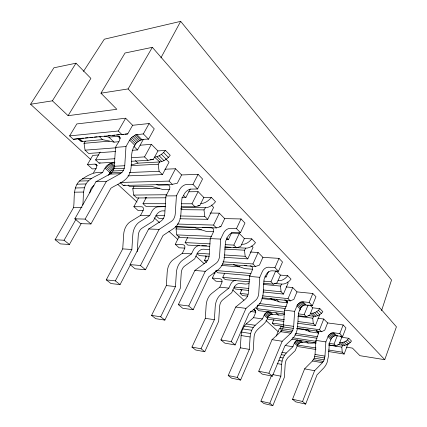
<?xml version="1.0" encoding="UTF-8"?>
<svg xmlns="http://www.w3.org/2000/svg" width="427" height="427" viewBox="0 0 427 427"><rect width="100%" height="100%" fill="white"/><g stroke="black" fill="none" stroke-linecap="round" stroke-linejoin="round"><path stroke-width="0.64" d="M312.313 305.689L304.958 305.006L302.642 305.951L300.757 307.824L298.468 313.012L297.64 326.191L297.112 329.868L296.028 333.327L294.459 336.343L292.5 338.707L284.9 345.865L272.383 376.171L268.903 373.251L282.199 341.264L290.851 333.209L292.794 330.274L293.68 326.361L294.625 311.368L297.56 304.648L300.603 302.151L302.908 301.777L309.148 302.471L312.313 305.689L315.953 296.744L312.826 293.493L297 291.897L292.714 287.552L286.159 286.923M317.864 318.27L323.757 319.022L327.616 322.929L343.137 324.963L345.95 327.888L342.641 336.524L335.435 335.643L333.199 336.497L331.411 338.275L329.324 343.276L328.539 355.776L327.066 362.598L325.646 365.517L323.874 367.844L317.01 374.933L305.668 404.091L295.676 401.844L292.538 399.25L304.611 368.853L312.457 360.97L314.219 358.146L315.03 354.447L315.916 340.383L318.328 333.941L318.345 332.857L317.528 331.096L318.355 331.907M305.668 404.091L302.551 401.476L314.587 370.705L322.401 362.715L324.157 359.849L324.963 356.113L325.86 341.894L328.534 335.414L331.437 333.06L333.679 332.766L339.796 333.631L342.641 336.524M137.216 251.733L138.284 235.288A8.46 6.442 -87.6 0 1 142.01 228.21L153.213 221.101L156.191 215.395A5.599 3.117 -46.9 0 1 162.319 210.869L164.737 210.895M156.725 184.672L158.518 185.163L167.614 184.96A6.058 3.288 -45.8 0 1 169.156 189.785L165.943 195.929L164.806 213.601A9.261 6.933 -89.8 0 1 160.883 221.175L148.665 229L130.064 264.612L135.103 268.791L145.5 269.741L163.029 235.507L173.752 228.429A17.219 12.714 -89.7 0 0 180.877 214.391L181.891 198.667L184.208 194.141A6.165 3.469 -45.2 0 1 191.024 189.102L197.52 188.99L202.563 179.004L198.091 174.36L181.614 174.942L175.513 168.756L164.907 169.22M209.203 249.555L203.177 249.203A5.284 3.245 -47 0 0 197.311 253.398L194.632 258.906L184.597 266.106A7.99 5.738 -84.6 0 0 181.251 272.933L180.253 288.455L164.859 320.095L155.748 318.681L151.564 315.404L166.338 285.578L167.219 271.924A14.481 10.52 -84.5 0 1 173.405 259.525L182.34 253.275L184.315 249.293A5.204 3.101 -47.5 0 0 182.879 244.719L175.246 244.297L179.255 236.307M197.52 188.99L192.983 184.379L186.482 184.528A6.208 3.453 -45.2 0 0 179.634 189.615L176.42 195.844L175.267 213.756A9.389 6.933 -89.7 0 1 171.339 221.437L159.111 229.379L140.462 265.509L130.064 264.612M151.564 315.404L160.68 316.786L175.476 286.581L176.362 272.762A14.651 10.515 -84.6 0 1 182.553 260.208L191.493 253.878L193.468 249.848A5.316 3.235 -47 0 1 199.361 245.621M202.27 227.522L211.317 227.81A5.69 3.443 -45.8 0 1 213.11 232.683L210.249 238.608L209.187 255.213A8.684 6.117 -86.2 0 1 205.697 262.504L194.872 270.435L178.353 304.627L182.777 308.294L193.159 309.714L208.707 276.867L218.197 269.704A16.135 11.198 -86.2 0 0 224.543 256.2L225.483 241.426L227.548 237.07A5.791 3.619 -45.1 0 1 234.049 232.432L240.481 232.667L244.975 223.043L241.031 218.95L224.709 218.619L219.323 213.164L210.068 213.041M248.968 283.645L245.706 284.078L239.739 283.496A5.007 3.331 -47.2 0 0 234.103 287.408L231.68 292.73L222.638 299.962A7.585 5.129 -82.8 0 0 219.611 306.549L218.672 321.248L204.779 351.725L195.705 350.023L191.963 347.087L205.302 318.35L206.134 305.422A13.749 9.421 -82.7 0 1 211.723 293.45L219.782 287.163L221.57 283.314A4.937 3.192 -47.8 0 0 219.958 278.746L212.368 278.03L215.432 271.524M191.963 347.087L201.042 348.763L214.391 319.668L215.224 306.591A13.904 9.405 -82.8 0 1 220.818 294.481L228.867 288.113L230.655 284.217A5.033 3.32 -47.2 0 1 235.288 280.342M240.481 232.667L236.489 228.605L230.046 228.402A5.823 3.608 -45.1 0 0 223.518 233.078L220.658 239.077L219.579 255.896A8.802 6.106 -86.2 0 1 216.089 263.288L205.27 271.337L188.739 306.004L178.353 304.627M284.281 314.544C279.007 316.85 271.668 311.4 267.809 316.962C266.437 325.79 254.615 327.76 254.076 336.748L253.19 350.7L240.572 380.078L231.573 378.162L228.205 375.52L240.326 347.808L241.106 335.526L241.623 332.105L242.701 328.891L244.26 326.111L246.192 323.965L253.499 317.677L255.127 313.957L255.549 311.849L254.903 310.183L253.376 309.415L255.597 311.454M250.083 265.813A5.37 3.549 -45.9 0 1 252.063 270.697L249.496 276.408L248.498 292.068A8.198 5.423 -84 0 1 245.365 299.092L235.704 307.056L220.919 339.903L224.842 343.148L235.133 344.925L249.037 313.386L257.497 306.202A15.217 9.917 -84.1 0 0 263.192 293.205L264.073 279.279L265.925 275.073A5.455 3.71 -45 0 1 272.138 270.787L278.473 271.289L282.509 262.013L279.007 258.378L262.904 257.342L258.116 252.485L250.147 252.015M240.572 380.078L237.209 377.42L249.325 349.377L250.11 336.967L250.628 333.503L251.706 330.252L253.264 327.445L255.197 325.267L262.488 318.905L264.697 314.085L266.443 312.345L268.54 311.486L271.631 314.379M278.473 271.289L274.929 267.686L268.583 267.211A5.487 3.704 -45 0 0 262.343 271.529L259.776 277.31L258.773 293.168A8.3 5.407 -84.1 0 1 255.64 300.277L246 308.358L231.226 341.643L235.133 344.925M272.383 376.171L262.226 374.132L258.73 371.234L272.047 339.652L280.731 331.71L282.674 328.811L283.565 324.942L284.499 310.119L287.168 303.453L286.971 301.355L285.663 300.021L287.04 301.371M300.389 342.539L297.736 344.701L295.174 350.69L287.713 357.874L285.989 360.532L285.199 364.023L284.361 377.303L272.842 405.65L269.811 403.243L280.859 376.192L281.606 364.38L282.082 361.077L283.069 357.949L284.489 355.221L286.245 353.081L292.885 346.745L294.368 343.105L295.671 341.178L297.582 339.913L300.389 342.539C305.241 341.84 310.194 344.189 315.137 342.684M81.178 223.636L69.414 244.479L60.426 243.908L55.099 239.728L73.577 207.554C74.816 198.774 72.606 188.142 79.331 181.08C86.174 176.111 93.801 171.286 102.624 172.476C104.732 167.758 108.533 162.111 114.527 163.034M82.795 205.029C83.655 198.011 82.56 190.399 86.024 183.941C89.601 177.84 97.009 176.079 102.624 172.476M132.621 125.282L127.721 133.918L73.289 139.293L69.606 135.893L76.817 123.931L125.65 118.22L132.621 125.282L149.135 123.526L154.254 128.842L148.537 139.202C143.291 138.791 137.43 140.248 134.863 145.276C128.559 154.067 133.998 166.156 128.687 175.508C124.919 182.206 116.87 184.224 110.86 188.27L90.93 223.962L80.607 223.636L74.821 218.837L95.958 181.731L109.867 174.12C112.627 172.487 114.046 169.354 114.303 166.247L115.53 147.374C116.544 144 121.263 140.595 119.619 136.768L117.959 136.277L108.885 137.12L104.22 136.149M95.958 181.731L106.35 181.422L120.297 173.704C123.077 172.038 124.492 168.852 124.748 165.719L125.992 146.562L129.637 140.099L131.665 137.457L135.621 134.804L143.344 133.923L148.537 139.202M130.475 264.644L120.056 284.601L110.967 283.549L106.264 279.861L122.725 248.893L123.665 234.434A15.319 11.801 -87.6 0 1 130.545 221.586L140.52 215.421L142.709 211.301A5.508 2.962 -47.3 0 0 141.508 206.748L133.864 206.7L138.631 197.85M106.264 279.861L115.349 280.87L131.858 249.491L132.802 234.845A15.511 11.812 -87.6 0 1 139.704 221.826L149.69 215.587L151.884 211.413A5.631 3.101 -46.8 0 1 158.033 206.849L165.308 206.615M89.835 192.828C90.076 189.924 91.442 187.015 94.015 185.494M381.551 310.691L391.543 280.005L180.674 21.35L104.316 39.204L83.505 71.394M346.58 347.199L352.451 348.101L359.929 355.686L384.754 359.683L396.421 326.82L152.343 47.333L125.031 53.012L100.964 93.193L116.843 109.291L68.09 115.674L52.398 100.825L30.579 104.252L90.908 159.666M328.427 351.506L344.141 354.052L348.074 343.666M340.404 335.894L341.781 337.287L339.059 344.397L336.001 346.014L328.758 344.893M339.796 333.631L343.137 324.963M336.001 346.014L334.053 344.087L337.399 335.43M327.616 322.929L324.766 330.162L321.552 331.747L296.685 328.224M321.552 331.747L319.503 329.719L323.757 319.022M297.63 323.223L315.361 325.63L319.668 314.875M309.997 305.075L312.708 307.819L309.719 315.174L306.346 316.722L298.43 315.718M306.346 316.722L304.184 314.592L308.15 304.91M309.148 302.471L312.826 293.493M272.842 405.65L263.955 403.563L260.908 401.172L271.471 375.637M299.818 310.28L301.078 307.243M276.232 336.06L279.498 328.294L281.452 328.576M297 291.897L293.861 299.386L290.312 300.886L262.125 297.742M290.312 300.886L288.033 298.638L292.714 287.552M263.048 291.951L283.427 294.086L288.172 282.952L287.291 282.055M283.592 326.372L274.428 325.075L272.325 323.132L273.846 319.561M276.349 270.969L280.422 275.095L277.128 282.717L273.381 284.168L263.486 283.234M273.381 284.168L270.974 281.788L275.639 271.102M284.574 313.952L258.842 310.68L256.638 308.641L258.223 305.011M274.929 267.686L279.007 258.378M264.783 276.867L266.106 276.979L268.471 271.609M262.904 257.342L259.435 265.098L255.479 266.491L222.296 263.977M255.479 266.491L252.933 263.971L258.116 252.485M247.703 296.13L242.461 295.543L240.134 293.397L241.97 289.335M223.833 257.267L247.777 258.879L253.04 247.34L251.69 245.973M247.777 258.879L245.167 256.307L244.479 250.201L245.856 248.135A9.634 6.165 -44.4 0 0 255.501 242.685L251.775 238.869L244.367 238.549L240.705 246.443L236.526 247.767L224.682 247.116M249.63 281.921L225.21 279.616L222.766 277.353L224.687 273.221M225.269 244.655L233.825 245.098L239.291 233.404L244.367 238.549M226.379 239.611L228.354 239.702L231.685 232.646M236.489 228.605L241.031 218.95M206.599 262.424L204.448 260.438L206.471 256.232M175.476 226.609L216.414 227.906L220.844 226.662L224.709 218.619M177.216 224.047L213.548 225.072L219.323 213.164M179.975 218.741L207.735 219.334L213.607 207.367L211.285 205.019M209.55 246.288L187.837 245.098L185.11 242.579L187.699 237.369M181.144 206.716L195.038 206.796L199.745 205.643L203.828 197.461L211.322 197.413L215.528 201.72A10.227 5.951 -44.6 0 1 205.488 207.719L203.999 209.887L204.795 216.43L207.735 219.334M181.4 203.759L191.99 203.78L198.101 191.654L203.828 197.461M210.564 238.89L179.591 237.476L176.799 234.898L176.031 228.957L177.045 226.956M192.983 184.379L198.091 174.36M181.833 197.701L185.809 197.674L190.245 188.969M181.614 174.942L177.28 183.274L172.278 184.315L123.28 185.467L120.03 182.468M120.692 182.446L169.028 181.107L175.513 168.756M128.015 175.855L162.436 174.595L169.028 162.185L165.873 158.983M165.26 206.625L146.066 206.513L143.008 203.684L146.344 197.429M160.899 57.858L180.674 21.35M131.468 161.267L147.998 160.333L153.325 159.42L157.926 150.934L165.462 150.416L170.245 155.321C167.592 158.529 164.064 161.454 159.794 161.972L137.985 163.135L131.078 165.046M165.943 197.792L136.811 197.963L133.672 195.07L132.797 188.707L133.923 186.642M131.964 157.675L144.523 156.901L151.414 144.331L157.926 150.934M132.194 150.32L137.478 149.941L143.216 139.608M143.344 133.923L149.135 123.526M108.431 175.337L110.764 171.419L114.116 168.462L109.275 163.936M74.821 218.837L85.128 219.094L106.35 181.422M55.099 239.728L64.071 240.246L76.113 219.072M93.497 172.866C94.442 170.309 97.756 167.619 96.481 164.635L95.05 164.112L87.455 164.534L92.771 155.385L98.573 154.99M69.606 135.893L118.311 131.014L125.65 118.22M114.938 162.207L99.064 163.103L95.611 159.911L100.142 152.065M100.964 93.193L128.089 88.928L152.343 47.333M115.685 151.505L88.608 153.442L85.064 150.165L84.044 143.328L85.309 141.188M344.141 354.052L342.251 352.184L341.787 347.114L342.897 345.294C346.297 345.694 349.569 343.772 351.501 341.061L348.811 338.307L341.781 337.287M68.09 115.674L90.887 78.387L75.995 63.201L53.909 67.797L30.579 104.252M315.361 325.63L313.269 323.565L312.745 318.19L313.93 316.29C317.485 316.594 320.816 314.502 322.86 311.71L319.876 308.657L312.708 307.819M52.398 100.825L75.995 63.201M283.427 294.086L281.094 291.785L280.496 286.069L281.767 284.094A9.106 6.293 -44.2 0 0 291.043 279.109L287.723 275.703L280.422 275.095M162.436 174.595L159.095 171.291L158.166 164.24L159.794 161.972L154.547 157.163C159.015 156.794 162.703 153.747 165.462 150.416M337.762 344.509L342.897 345.294L339.78 342.507C343.319 343.094 346.793 341.136 348.811 338.307M308.048 315.553L313.93 316.29L310.514 313.221C314.219 313.712 317.752 311.571 319.876 308.657M180.653 208.248L183.749 207.575L205.488 207.719M123.28 185.467L125.148 185.099M206.588 245.738L201.774 245.749M99.064 163.103L100.238 162.906M73.289 139.293L78.91 138.545M200.829 203.471L203.241 203.199A10.291 5.925 -44.6 0 0 211.322 197.413M80.858 138.364L83.452 138.118M85.4 137.932L87.994 137.686M89.942 137.499L92.536 137.254M94.484 137.072L97.084 136.821M99.027 136.64L100.975 136.453M108.138 135.775L110.097 135.589M112.707 135.343L114.666 135.156M116.624 134.969L119.234 134.724M121.193 134.537L123.809 134.291M125.111 134.163L127.721 133.918M77.805 138.497L81.146 141.31L82.587 141.433L102.512 139.64L114.068 142.132L118.605 141.748M84.044 143.328L109.387 141.123M140.157 145.207L151.414 144.331M115.53 147.374L125.992 146.562M85.064 150.165L116.085 147.785M241.677 244.345L244.057 244.191A9.688 6.149 -44.4 0 0 251.775 238.869M95.611 159.911L114.778 158.732M150.037 159.607L153.325 159.42M114.303 166.247L124.748 165.719M131.196 165.607L158.166 164.24M96.075 168.724L92.275 168.911L87.455 164.534M113.876 168.734L124.316 168.238M112.947 170.971L123.387 170.512M111.58 172.807L122.015 172.369M111.442 173.255L110.118 173.309L109.931 171.99M129.312 172.519L159.095 171.291M109.867 174.12L120.297 173.704M82.294 178.865L91.383 178.55M79.331 181.08L88.41 180.792M76.951 184.186L86.024 183.941M278.004 280.694L280.336 280.635A9.154 6.288 -44.3 0 0 287.723 275.703M75.328 187.976L84.397 187.784M132.797 188.707L159.581 188.206M169.562 189.46L163.066 189.567L151.227 186.268L131.18 186.7A9.848 5.055 -46.3 0 1 128.148 184.998M74.581 192.182L83.644 192.049M188.83 191.782L198.101 191.654M133.672 195.07L166.781 194.739M165.943 195.929L176.42 195.844M145.111 197.813L146.402 197.808M143.008 203.684L165.511 203.732M197.77 205.638L199.745 205.643M73.577 207.554L81.979 207.623M181.027 209.668L203.999 209.887M143.242 210.65L138.151 210.591L133.864 206.7M164.459 215.715L155.86 215.56L158.817 218.293L163.445 218.389M180.327 215.998L204.795 216.43M140.52 215.421L149.69 215.587M219.542 226.625L220.844 226.662M175.396 226.902L194.317 227.511L206.294 231.418L213.399 231.68M176.031 228.957L201.448 229.838M148.665 229L159.111 229.379M231.391 233.11L239.291 233.404M176.799 234.898L211.744 236.377M210.249 238.608L220.658 239.077M185.11 242.579L210.127 243.87M225.616 247.03L230.842 247.313M233.452 247.457L245.856 248.135M224.511 249.058L244.479 250.201M184.8 248.119L179.078 247.783L175.246 244.297M197.247 253.216L209.23 253.99M224.538 254.972L245.167 256.307M122.725 248.893L131.858 249.491M182.34 253.275L191.493 253.878M209.203 256.285L199.228 255.613L197.023 253.579M204.448 260.438L207.768 260.678M223.043 261.794L252.933 263.971M244.324 265.38L246.886 265.573M221.277 265.407L239.857 266.848M252.384 269.223L244.719 268.615L233.297 264.468M215.971 270.526L251.06 273.488M194.872 270.435L205.27 271.337M250.227 275.602L217.813 272.784L215.726 270.857M249.496 276.408L259.776 277.31M222.766 277.353L249.843 279.845M263.71 281.121L270.974 281.788M274.46 283.411L281.767 284.094M263.406 284.43L280.496 286.069M222.136 281.783L215.816 281.163L212.368 278.03M234.38 287.003L248.856 288.487M263.331 289.965L281.094 291.785M219.782 287.163L228.867 288.113M248.583 290.435L235.437 289.058L234.012 287.745M240.134 293.397L248.007 294.262M262.445 295.836L288.033 298.638M166.338 285.578L175.476 286.581M261.788 298.585L275.554 300.138M270.083 298.356L279.093 301.894L287.28 302.828M259.189 303.533L286.352 306.762M257.465 305.156L285.263 308.518M284.499 310.119L294.625 311.368M256.638 308.641L284.371 312.11M298.243 313.845L304.184 314.592M235.704 307.056L246 308.358M297.865 316.284L312.745 318.19M250.233 311.459L255.864 312.19M267.249 317.405L284.345 319.69M298.147 321.536L313.269 323.565M283.843 321.35L268.081 319.209L267.222 318.414M253.499 317.677L262.488 318.905M272.325 323.132L283.464 324.685M297.224 326.607L319.503 329.719M283.565 324.942L293.68 326.361M283.886 326.804L280.651 326.345L281.179 331.309M296.818 328.641L306.543 330.023M283.272 326.938L293.386 328.374M303.448 329.094L310.029 331.843L318.697 333.087L316.215 330.658M282.674 328.811L292.794 330.274M246.192 323.965L255.197 325.267M205.302 318.35L214.391 319.668M281.809 330.439L291.929 331.918M295.527 333.423L317.693 336.7M244.26 326.111L253.264 327.445M280.731 331.71L290.851 333.209M294.945 334.944L317.09 338.253M242.701 328.891L251.706 330.252M315.916 340.383L325.86 341.894M292.538 337.736L316.263 341.365M328.779 343.281L334.053 344.087M291.903 339.187L316.258 342.956M313.824 342.78L315.777 343.084M328.785 345.101L341.787 347.114M241.623 332.105L250.628 333.503M272.047 339.652L282.199 341.264M241.106 335.526L250.11 336.967M297.672 345.037L316.028 347.984M328.486 349.98L342.251 352.184M297.651 346.521L315.985 349.494M285.284 345.507L292.885 346.745M315.03 354.447L324.963 356.113M220.919 339.903L231.226 341.643M314.763 356.348L324.701 358.034M281.804 352.318L286.245 353.081M314.219 358.146L324.157 359.849M313.434 359.721L323.372 361.45M281.313 354.666L284.489 355.221M240.326 347.808L249.325 349.377M312.457 360.97L322.401 362.715M279.893 357.383L283.069 357.949M278.906 360.5L282.082 361.077M277.16 363.558L281.606 364.38M304.611 368.853L314.587 370.705M258.73 371.234L268.903 373.251M272.607 374.548L280.859 376.192M228.205 375.52L237.209 377.42M292.538 399.25L302.551 401.476M260.908 401.172L269.811 403.243M64.071 240.246L69.414 244.479M115.349 280.87L120.056 284.601M160.68 316.786L164.859 320.095M201.042 348.763L204.779 351.725M85.128 219.094L90.93 223.962M140.462 265.509L145.5 269.741M188.739 306.004L193.159 309.714M95.883 164.219L97.329 165.548M117.884 184.448L137.014 202.014M154.179 217.786L159.575 222.739M168.889 231.301L177.723 239.408M195.865 256.077L204.207 263.737M214.012 272.746L214.994 273.648M232.651 289.869L243.934 300.229M254.23 309.671L255.565 310.893M266.005 320.501L278.265 331.763M95.05 164.112L96.977 165.884M105.079 168.153L109.947 172.652M264.11 315.142L267.222 318.019M294.368 343.105L297.192 345.715M106.926 165.751L111.778 170.261M265.493 313.13L268.599 316.017M295.671 341.178L298.484 343.794M105.907 166.914L110.764 171.419M264.697 314.085L267.809 316.962M294.918 342.091L297.736 344.701M108.079 164.737L112.92 169.252M266.443 312.345L269.544 315.238M296.578 340.436L299.391 343.057M79.331 138.401L82.587 141.433M241.693 290.355L240.769 289.49L241.549 290.728M78.355 138.716L81.146 141.31M267.478 311.785L270.574 314.678M111.506 163.199L114.89 166.375M269.987 311.875L272.639 314.363M300.069 340.095L302.401 342.289M110.444 163.413L114.313 167.037M299.076 340.089L301.414 342.278M275.885 312.628L278.527 315.126M305.876 340.992L308.203 343.191M99.24 136.507L102.512 139.64M108.885 137.12L114.068 142.132M276.333 299.22L279.093 301.894M307.536 329.43L310.029 331.843M135.354 160.584L137.985 163.135M117.959 136.277L120.318 138.588M284.702 299.754L287.451 302.455M286.437 300.565L287.355 301.467M118.919 136.352L120.334 137.74M316.754 330.535L318.409 332.158M318.072 331.886L318.9 332.697M129.637 140.099L134.863 145.276M296.941 305.791L300.144 308.961M327.963 336.513L330.84 339.369M118.311 131.014L122.031 134.686M133.902 146.413L137.478 149.941M144.523 156.901L147.998 160.333M169.028 181.107L172.278 184.315M183.573 195.465L185.809 197.674M191.99 203.78L195.038 206.796M213.548 225.072L216.414 227.906M226.513 237.876L228.354 239.702M233.825 245.098L236.526 247.767M265.284 276.168L266.106 276.979M130.539 138.743L135.754 143.926M297.56 304.648L300.757 307.824M328.534 335.414L331.411 338.275M131.665 137.457L136.875 142.645M298.42 303.618L301.611 306.799M329.345 334.432L332.217 337.293M132.946 136.32L138.151 141.524M299.455 302.764L302.642 305.951M330.333 333.631L333.199 336.497M134.297 135.418L139.49 140.627M300.603 302.151L303.784 305.342M331.437 333.06L334.298 335.932M136.832 134.526L142.026 139.757M302.908 301.777L306.084 304.979M333.679 332.766L336.54 335.649M135.621 134.804L140.814 140.024M301.777 301.814L304.958 305.006M332.58 332.766L335.435 335.643M156.992 156.736L161.817 161.582M312.794 313.242L315.809 316.268M342.011 342.593L344.733 345.32M159.196 155.791L164.016 160.648M314.763 312.719L317.768 315.75M343.922 342.134L346.633 344.867M161.449 154.35L166.258 159.228M316.679 311.731L319.679 314.768M345.769 341.221L348.475 343.965M163.584 152.519L168.377 157.408M318.425 310.344L321.414 313.391M347.434 339.913L350.135 342.667M128.089 88.928L384.754 359.683M205.835 256.985A8.85 5.498 -46.5 0 1 205.59 255.981"/></g></svg>
